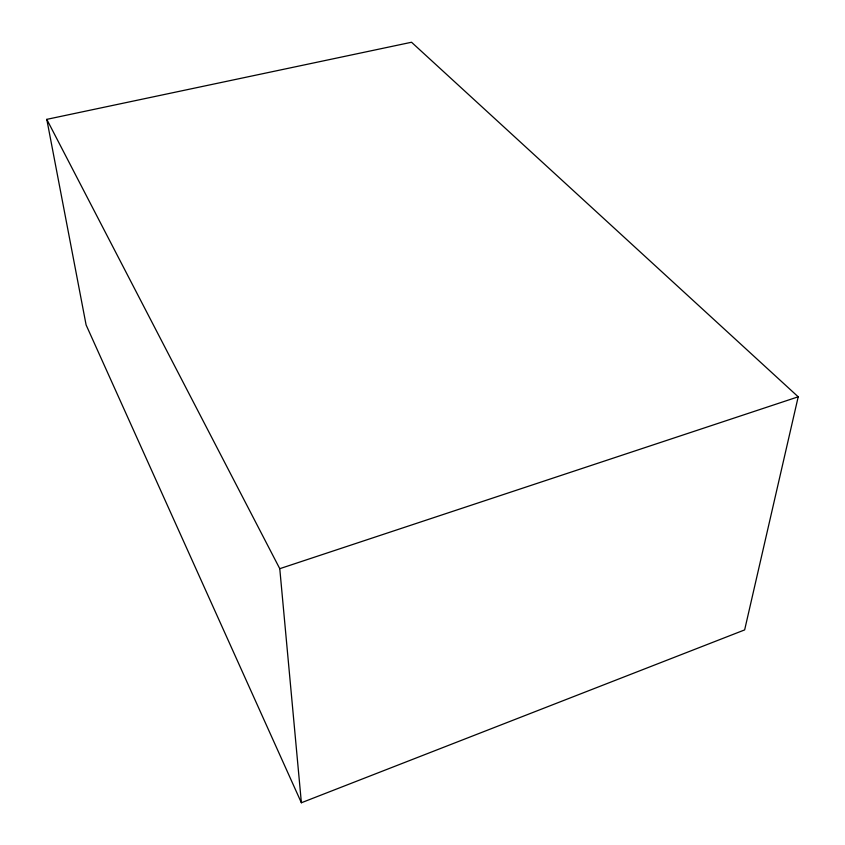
<?xml version="1.0" encoding="UTF-8"?>
<svg xmlns="http://www.w3.org/2000/svg" width="845" height="845" viewBox="0 0 845 845"><rect width="100%" height="100%" fill="white"/><g stroke="black" fill="none" stroke-linecap="round" stroke-linejoin="round"><path stroke-width="1.27" d="M798.208 396.812L744.646 629.905L301.38 802.75L86.105 324.945L46.792 119.356L411.536 42.25L798.208 396.812L279.769 568.685L301.38 802.75M46.792 119.356L279.769 568.685"/></g></svg>
